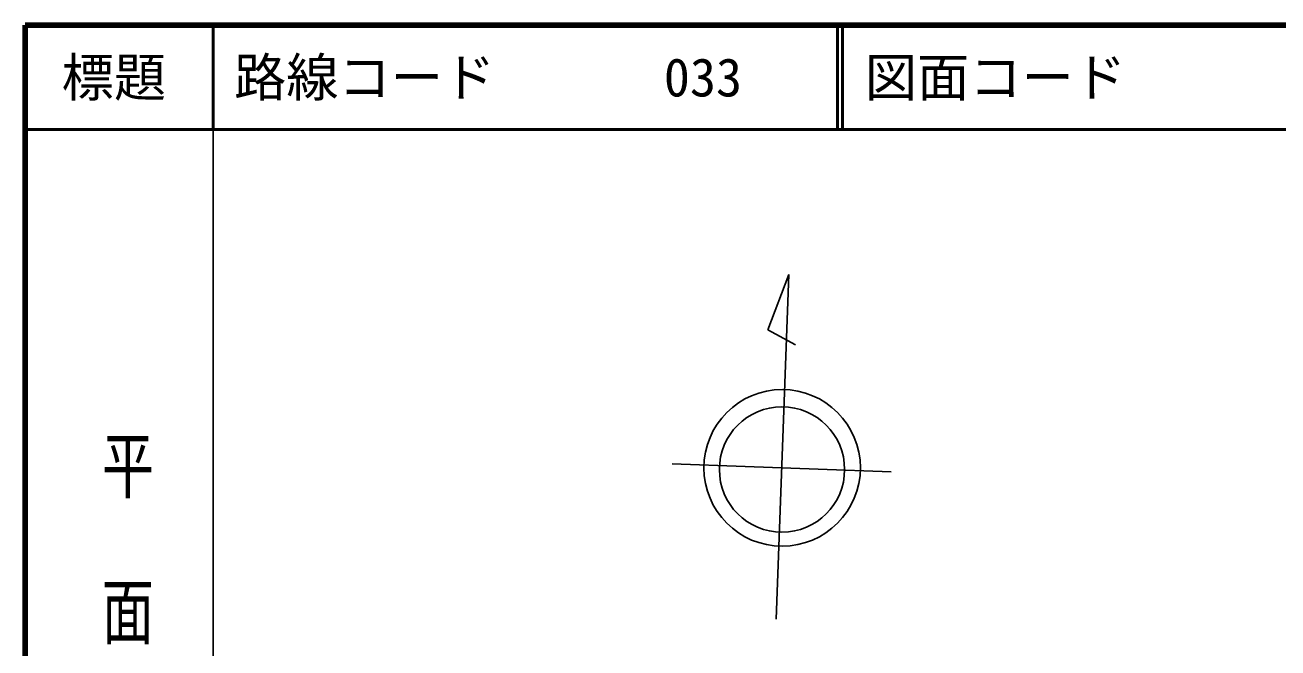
# Model space of a CAD drawing. Units: millimetres, scale not verified. Extents: x 40000 to 680000, y 20000 to 380000.
# Drawn here: x 40000 to 159917, y 320402 to 380000 of the extents above; entities that cross this region are included whole.
import ezdxf
from ezdxf.enums import TextEntityAlignment as Align

# ---------------------------------------------------------------- set-up
doc = ezdxf.new("R2010")
doc.units = ezdxf.units.MM
doc.header["$LTSCALE"] = 1000
for name, color, linetype, lineweight in [('M-BGD', 7, 'Continuous', 25), ('M-TTL', 2, 'Continuous', 140), ('M-TTL-BAND', 7, 'Continuous', 25), ('M-TTL-LINE', 7, 'Continuous', 50)]:
    doc.layers.add(name, color=color, linetype=linetype, lineweight=lineweight)
doc.layers.add('M-TTL-TXT', color=7, linetype='Continuous')
doc.styles.add('@ＭＳ ゴシック', font='')
doc.styles.add('ＭＳ ゴシック', font='')
doc.styles.get('@ＭＳ ゴシック').set_extended_font_data('@MS Gothic')
doc.styles.get('ＭＳ ゴシック').set_extended_font_data('MS Gothic')

msp = doc.modelspace()

# ---------------------------------------------------------------- linework, layer by layer
at = {"layer": 'M-BGD'}
for p, q in [((113113, 356134), (111109, 350839)), ((111878, 323157), (113113, 356134)), ((111109, 350839), (113736, 349394)), ((101937, 338027), (122904, 337242))]:
    msp.add_line(p, q, dxfattribs=at)
for centre, radius in [((112462, 337633), 7493), ((112448, 337475), 5995)]:
    msp.add_circle(centre, radius, dxfattribs=at)
at = {"layer": 'M-TTL'}
for p, q in [((40000, 380000), (40000, 20000)), ((680000, 380000), (40000, 380000))]:
    msp.add_line(p, q, dxfattribs=at)
at = {"layer": 'M-TTL-BAND'}
msp.add_line((58000, 370000), (58000, 20000), dxfattribs=at)
at = {"layer": 'M-TTL-LINE'}
for p, q in [((58000, 380000), (58000, 370000)), ((117750, 380000), (117750, 370000)), ((118250, 380000), (118250, 370000)), ((40000, 370000), (680000, 370000))]:
    msp.add_line(p, q, dxfattribs=at)

# ---------------------------------------------------------------- texts
at = {"layer": 'M-TTL-BAND', "style": '@ＭＳ ゴシック', "width": 1.4}
msp.add_text('平  面  図', height=3666, rotation=270, dxfattribs=at).set_placement((49777, 306475), align=Align.MIDDLE_RIGHT)
at = {"layer": 'M-TTL-TXT', "style": 'ＭＳ ゴシック'}
msp.add_text('標題', height=3666, dxfattribs=at).set_placement((48500, 375000), align=Align.MIDDLE_CENTER)
for s, p in [('路線コード', (60000, 375000)), ('033', (101142, 375000)), ('図面コード', (120380, 375000))]:
    msp.add_text(s, height=3666, dxfattribs=at).set_placement(p, align=Align.MIDDLE_LEFT)

doc.saveas('drawing.dxf')
